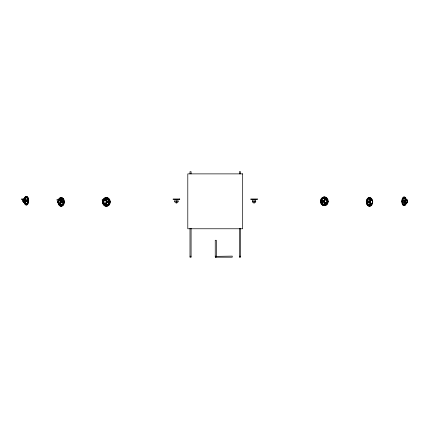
<?xml version="1.0" encoding="UTF-8"?>
<svg xmlns="http://www.w3.org/2000/svg" width="429" height="429" viewBox="0 0 429 429"><rect width="100%" height="100%" fill="white"/><g stroke="black" fill="none" stroke-linecap="round" stroke-linejoin="round"><path stroke-width="0.64" d="M369.455 197.839L369.519 197.801M366.559 201.893L366.618 201.898M26.619 196.654L26.539 196.391L26.48 196.691M24.373 199.287L25.209 197.345A3.834 1.914 -90 0 1 27.124 197.345L27.826 198.745A3.834 1.914 -90 0 1 27.826 202.579L27.124 203.984A3.834 1.914 -90 0 1 25.209 203.984L24.507 202.579M406.145 202.719L405.308 204.665A3.834 1.914 -90 0 1 403.394 204.665L402.692 203.26A3.834 1.914 -90 0 1 402.692 199.426L403.394 198.021A3.834 1.914 -90 0 1 405.308 198.021L406.059 199.619M106.596 206.086L106.317 205.947L106.612 205.952M25.209 197.345A1.973 0.456 -58 0 1 24.523 199.153A1.743 0.869 -90 0 1 25.391 199.153L25.713 199.791A1.743 0.869 -90 0 1 25.713 201.533L25.391 202.172A1.743 0.869 -90 0 1 24.732 202.349M407.293 200.558A1.566 0.783 -90 0 0 406.113 200.145A1.566 0.783 -90 0 0 406.113 202.542L405.995 202.853A1.743 0.869 -90 0 1 405.121 202.853L404.804 202.215A1.743 0.869 -90 0 1 404.804 200.472L405.121 199.834A1.743 0.869 -90 0 1 405.786 199.662M59.717 200.209A1.743 1.233 -90 0 1 60.65 200.381L61.1 201.019A1.743 1.233 -90 0 1 61.1 202.761L60.65 203.4A1.743 1.233 -90 0 1 59.717 203.577M59.1 199.179L59.663 198.573A3.834 2.713 -90 0 1 62.377 198.573L63.369 199.973A3.834 2.713 -90 0 1 63.369 203.807L62.377 205.212A3.834 2.713 -90 0 1 59.663 205.212L58.671 203.807A3.834 2.713 -90 0 1 58.403 202.885M372.265 202.885A3.834 2.713 -90 0 1 371.991 203.807L370.999 205.212A3.834 2.713 -90 0 1 368.291 205.212L367.299 203.807A3.834 2.713 -90 0 1 367.299 199.973L368.291 198.573A3.834 2.713 -90 0 1 370.999 198.573L371.991 199.973A3.834 2.713 -90 0 1 372.265 200.901M370.951 203.577A1.743 1.233 -90 0 1 370.018 203.4L369.562 202.761A1.743 1.233 -90 0 1 369.562 201.019L370.018 200.381A1.743 1.233 -90 0 1 371.246 200.381L371.503 200.659M403.909 197.126L403.909 197.372M324.093 197.142L324.372 197.179L324.12 197.351M103.373 199.973L104.59 198.573A3.834 3.319 -90 0 1 107.91 198.573L109.127 199.973A3.834 3.319 -90 0 1 109.127 203.807L107.91 205.212A3.834 3.319 -90 0 1 104.59 205.212L103.373 203.807A3.834 3.319 -90 0 1 103.373 199.973A1.973 0.912 -76.1 0 0 104.022 201.083M104.59 198.573A1.973 1.207 -49.3 0 1 104.799 200.381A1.743 1.507 -90 0 1 106.306 200.381L106.859 201.019A1.743 1.507 -90 0 1 106.859 202.761L106.306 203.4A1.743 1.507 -90 0 1 105.164 203.577M321.573 199.405L322.79 198A3.834 3.319 -90 0 1 326.11 198L327.322 199.405A3.834 3.319 -90 0 1 327.322 203.239L326.11 204.644A3.834 3.319 -90 0 1 322.79 204.644L321.573 203.239A3.834 3.319 -90 0 1 321.573 199.405A1.973 1.925 -8.4 0 0 323.836 200.45A1.743 1.507 -90 0 0 323.836 202.193L324.394 202.831A1.743 1.507 -90 0 0 325.901 202.831A1.973 1.207 -49.3 0 0 326.11 204.644M323.836 200.45L324.394 199.812A1.743 1.507 -90 0 1 325.536 199.641M326.212 202.552L326.453 202.193M28.529 200.541L28.529 200.788M110.087 202.048L110.055 201.727M324.152 205.271L324.222 205.598L324.303 205.276M403.952 205.276L403.973 205.62L403.995 205.282M58.113 201.721L58.119 202.07M372.57 202.064L372.576 201.727M320.672 201.153L320.678 201.501M25.402 198.986L21.45 198.986L21.45 199.533L24.083 199.533M62.865 199.592L56.934 199.592L56.934 200.145L61.545 200.145M105.48 200.284L102.188 200.284L102.188 199.737L108.773 199.737L108.773 200.284M174.71 201.255L178.148 201.255A1.716 1.716 0 0 1 175.568 202.74A1.716 1.716 0 0 1 175.568 199.764A1.716 1.716 0 0 1 178.148 201.255M252.338 201.255L255.775 201.255A1.716 1.716 0 0 1 253.196 202.74A1.716 1.716 0 0 1 253.196 199.764A1.716 1.716 0 0 1 255.775 201.255M189.993 256.22L191.087 256.22M239.393 256.22L240.492 256.22M215.519 256.74L215.24 256.74L215.24 240.272L216.339 240.272L216.339 256.081M104.483 203.126L104.799 203.4A1.973 1.207 49.3 0 1 104.59 205.212M254.054 199.533L254.054 202.971M240.492 173.879L240.492 171.686L239.393 171.686L239.393 173.879M240.492 228.26L240.492 257.314L239.393 257.314L239.393 228.26M215.782 256.37L232.25 256.097L232.25 257.196L215.782 257.196L215.782 256.789M191.087 173.879L191.087 171.686L189.993 171.686L189.993 173.879M191.087 228.26L191.087 257.314L189.993 257.314L189.993 228.26M176.426 199.533L176.426 202.971M25.601 202.74A1.716 1.716 0 0 1 23.531 200.037M60.671 203.523A1.716 1.716 0 0 1 60.226 203.582M59.014 200.643A1.716 1.716 0 0 1 61.09 200.375M105.925 203.662A1.716 1.716 0 0 1 104.268 203.217M103.995 202.863A1.716 1.716 0 0 1 103.823 202.45M103.823 201.56A1.716 1.716 0 0 1 103.995 201.142M104.622 200.515A1.716 1.716 0 0 1 105.925 200.343M24.812 199.099A3.132 1.566 -90 0 1 26.764 197.769A3.132 1.566 -90 0 1 27.676 201.474M27.52 202.231A3.132 1.566 -90 0 1 25.381 203.373M25.134 199.319A1.41 0.708 -90 0 1 25.45 199.683M25.563 199.973A1.41 0.708 -90 0 1 25.654 200.681M25.633 201.045A1.41 0.708 -90 0 1 25.563 201.389M25.3 201.903A1.41 0.708 -90 0 1 25.134 202.043M24.271 198.488A4.365 2.183 -90 0 1 27.563 197.329A4.365 2.183 -90 0 1 27.563 204.016A4.365 2.183 -90 0 1 24.271 202.853M24.85 202.751A1.973 0.456 58 0 1 25.209 203.984M27.124 203.984A1.973 1.185 49.9 0 1 25.391 202.172M25.713 201.533A1.973 1.7 65.1 0 1 27.826 202.579M27.826 198.745A1.973 1.7 -65.1 0 1 25.713 199.791M25.391 199.153A1.973 1.185 -49.9 0 1 27.124 197.345M25.445 196.89A4.365 2.183 -90 0 1 28.722 200.67A4.365 2.183 -90 0 1 25.445 204.451M27.504 197.345A3.834 1.914 -90 0 1 28.201 198.745M27.504 203.984A3.834 1.914 -90 0 1 27.038 204.365M26.046 204.365A3.834 1.914 -90 0 1 25.188 203.373M25.188 197.951A3.834 1.914 -90 0 1 25.584 197.345M61.594 198.868A3.132 2.215 -90 0 1 63.16 201.083M63.219 201.893A0.778 0.761 -69.6 0 0 61.781 201.893A0.778 0.761 69.6 0 0 63.219 201.893A3.132 2.215 -90 0 1 63.16 202.703M62.94 203.459A3.132 2.215 -90 0 1 61.594 204.917M61.02 205.024A3.132 2.215 -90 0 1 59.1 203.459M59.454 199.678A3.132 2.215 -90 0 1 61.02 198.761M60.725 200.911A1.41 0.997 -90 0 1 60.988 201.544M60.988 202.273A1.41 0.997 -90 0 1 60.725 202.906M60.521 203.132A1.41 0.997 -90 0 1 60.28 203.271M60.022 200.499A1.41 0.997 -90 0 1 60.28 200.547M58.339 199.716A4.365 3.089 -90 0 1 63.54 199.399A4.365 3.089 -90 0 1 61.551 206.199A4.365 3.089 -90 0 1 58.033 200.772M59.663 198.573A1.973 0.858 -55.1 0 1 59.765 199.614M58.671 203.807A1.973 0.44 77.3 0 1 58.655 203.121M59.524 203.598A1.973 0.858 55.1 0 1 59.663 205.212M62.377 205.212A1.973 1.453 40.2 0 1 60.65 203.4M61.1 202.761A1.973 1.877 46.1 0 1 63.369 203.807M63.369 199.973A1.973 1.877 -46.1 0 1 61.1 201.019M60.65 200.381A1.973 1.453 -40.2 0 1 62.377 198.573M62.682 198.573A3.834 2.713 -90 0 1 63.245 199.179M63.245 204.606A3.834 2.713 -90 0 1 62.682 205.212M59.974 205.212A3.834 2.713 -90 0 1 58.982 203.807M59.411 199.179A3.834 2.713 -90 0 1 59.974 198.573M60.521 197.683A4.365 3.089 -90 0 1 64.302 203.03A4.365 3.089 -90 0 1 59.138 204.987M59.138 198.815A4.365 3.089 -90 0 1 59.781 198.123M106.95 198.868A3.132 2.713 -90 0 1 108.596 200.327M108.961 201.893A3.132 2.713 -90 0 1 108.869 202.703M108.596 203.459A3.132 2.713 -90 0 1 106.95 204.917M106.247 205.024A3.132 2.713 -90 0 1 103.63 202.703M103.63 201.083A3.132 2.713 -90 0 1 106.247 198.761M105.223 200.547A1.41 1.223 -90 0 1 105.856 200.547M106.151 200.686A1.41 1.223 -90 0 1 106.403 200.911M106.596 201.206A1.41 1.223 -90 0 1 106.596 202.617M106.151 203.132A1.41 1.223 -90 0 1 105.856 203.271M103.373 203.807A1.973 0.912 76.1 0 1 104.022 202.703M107.91 205.212A1.973 1.63 24 0 1 106.306 203.4M106.859 202.761A1.973 1.925 -8.4 0 1 109.127 203.807M109.127 199.973A1.973 1.925 8.4 0 1 106.859 201.019M106.306 200.381A1.973 1.63 -24 0 1 107.91 198.573M108.129 198.573A3.834 3.319 -90 0 1 108.816 199.179M109.341 203.807A3.834 3.319 -90 0 1 108.129 205.212M104.805 205.212A3.834 3.319 -90 0 1 103.26 202.885M103.26 200.901A3.834 3.319 -90 0 1 104.805 198.573M103.786 198.815A4.365 3.781 -90 0 1 109.132 198.815A4.365 3.781 -90 0 1 109.132 204.987A4.365 3.781 -90 0 1 103.786 204.987M103.185 204.086A4.365 3.781 -90 0 1 102.81 203.03M103.652 201.437A0.778 0.343 -85.3 0 0 103.158 201.893A0.778 0.343 85.3 0 0 103.711 202.268M407.293 202.129A1.566 0.783 -90 0 1 406.113 202.542M407.373 200.938A1.566 0.783 -90 0 1 407.373 201.748M404.354 198.214A3.132 1.566 -90 0 1 405.459 199.131M405.705 202.912A3.132 1.566 -90 0 1 404.354 204.472M403.946 204.37A3.132 1.566 -90 0 1 402.997 202.912M402.997 199.78A3.132 1.566 -90 0 1 403.946 198.321M405.732 202.724A1.41 0.708 -90 0 1 405.367 202.724M405.196 202.585A1.41 0.708 -90 0 1 404.869 201.727M404.869 200.997A1.41 0.708 -90 0 1 405.196 200.139M404.804 200.472A1.973 1.7 65.1 0 1 402.692 199.426M402.692 203.26A1.973 1.7 -65.1 0 1 404.804 202.215M405.121 202.853A1.973 1.185 -49.9 0 1 403.394 204.665M406.456 202.483A4.365 2.183 -90 0 1 403.255 205.132A4.365 2.183 -90 0 1 402.804 198.268A4.365 2.183 -90 0 1 406.236 199.169M403.394 198.021A1.973 1.185 49.9 0 1 405.121 199.834M405.308 204.665A1.973 0.456 -58 0 1 405.995 202.853M405.877 199.641A1.973 0.456 58 0 1 405.308 198.021M405.33 198.632A3.834 1.914 -90 0 1 405.636 199.426M405.636 203.26A3.834 1.914 -90 0 1 405.33 204.054M403.48 205.046A3.834 1.914 -90 0 1 402.616 204.054M402.123 202.338A3.834 1.914 -90 0 1 402.123 200.354M402.316 199.426A3.834 1.914 -90 0 1 402.616 198.632M404.536 205.566A4.365 2.183 -90 0 1 401.785 201.351A4.365 2.183 -90 0 1 404.536 197.136M369.648 198.761A3.132 2.215 -90 0 1 371.562 200.327M371.562 203.459A3.132 2.215 -90 0 1 369.648 205.024M369.074 204.917A3.132 2.215 -90 0 1 367.433 201.893M367.508 201.083A3.132 2.215 -90 0 1 369.074 198.868M369.562 201.019A1.973 1.877 46.1 0 1 367.299 199.973M370.361 203.271A1.41 0.997 -90 0 1 370.12 203.132M369.916 202.906A1.41 0.997 -90 0 1 369.755 202.617M370.361 200.547A1.41 0.997 -90 0 1 370.876 200.547M367.299 203.807A1.973 1.877 -46.1 0 1 369.562 202.761M370.018 203.4A1.973 1.453 -40.2 0 1 368.291 205.212M368.291 198.573A1.973 1.453 40.2 0 1 370.018 200.381M370.999 205.212A1.973 0.858 -55.1 0 1 371.139 203.598M372.013 203.121A1.973 0.44 -77.3 0 1 371.991 203.807M371.991 199.973A1.973 0.44 77.3 0 1 372.018 200.515M371.246 200.381A1.973 0.858 55.1 0 1 370.999 198.573M370.694 198.573A3.834 2.713 -90 0 1 371.686 199.973M371.686 203.807A3.834 2.713 -90 0 1 370.694 205.212M367.422 204.606A3.834 2.713 -90 0 1 366.988 203.807M367.422 199.179A3.834 2.713 -90 0 1 367.98 198.573M370.876 198.123A4.365 3.089 -90 0 1 371.514 198.815M371.514 204.987A4.365 3.089 -90 0 1 366.35 203.03A4.365 3.089 -90 0 1 370.13 197.683M324.447 198.193A3.132 2.713 -90 0 1 327.07 200.509M327.07 202.134A3.132 2.713 -90 0 1 324.447 204.451A3.132 2.713 -90 0 1 321.83 202.134M321.739 201.324A3.132 2.713 -90 0 1 321.83 200.509M322.099 199.758A3.132 2.713 -90 0 1 323.745 198.3M325.445 202.703A1.41 1.223 -90 0 1 324.812 202.703M324.517 202.563A1.41 1.223 -90 0 1 324.265 202.338M324.072 202.043A1.41 1.223 -90 0 1 323.906 201.34M323.949 200.976A1.41 1.223 -90 0 1 324.072 200.633M324.517 200.118A1.41 1.223 -90 0 1 324.812 199.973M321.573 203.239A1.973 1.925 8.4 0 1 323.836 202.193M324.394 202.831A1.973 1.63 -24 0 1 322.79 204.644M322.79 198A1.973 1.63 24 0 1 324.394 199.812M326.678 202.134A1.973 0.912 -76.1 0 1 327.322 203.239M327.322 199.405A1.973 0.912 76.1 0 1 326.678 200.509M325.809 199.619A1.973 1.207 49.3 0 1 326.11 198M326.898 204.418A4.365 3.781 -90 0 1 321.552 204.418A4.365 3.781 -90 0 1 321.552 198.241A4.365 3.781 -90 0 1 326.898 198.241M327.499 199.147A4.365 3.781 -90 0 1 327.874 200.198M327.874 202.461A4.365 3.781 -90 0 1 327.499 203.512M325.89 198A3.834 3.319 -90 0 1 327.44 200.327M327.44 202.316A3.834 3.319 -90 0 1 325.89 204.644M322.57 204.644A3.834 3.319 -90 0 1 321.884 204.032M321.884 198.611A3.834 3.319 -90 0 1 322.57 198M324.233 197.49A3.834 3.319 -90 0 1 325.091 197.619M326.989 200.944A0.778 0.343 85.3 0 1 327.536 201.324A0.778 0.343 -85.3 0 1 327.107 201.828M26.078 196.525L26.078 196.525M401.839 201.303L401.844 201.265M402.214 201.303L402.214 201.303M404.263 197.206L404.263 197.206M26.078 204.719L26.078 204.719M28.132 200.622L28.132 200.622M404.268 205.4L404.274 205.357M60.897 197.753L61.449 197.796L60.897 197.753M106.097 197.753L106.376 197.882L106.113 197.71M106.317 197.753L106.596 197.882L106.333 197.71M324.297 197.184L324.576 197.313L324.297 197.184M102.547 201.855L102.826 201.984L102.563 201.812M102.767 201.855L103.046 201.984L102.783 201.812M320.747 201.281L321.026 201.41L320.747 201.281M60.897 205.947L60.913 205.909M63.798 201.85L63.808 201.807M64.103 201.85L64.103 201.85M369.213 205.947L369.76 206.043L369.23 205.909M106.102 205.947L106.376 206.086L106.119 205.909M109.652 201.85L109.926 201.984L109.668 201.807M324.297 205.378L324.576 205.518L324.297 205.378M327.633 201.276L328.142 201.373L327.633 201.276M242.685 173.879L187.795 173.879L187.795 228.77L242.685 228.77L242.685 173.879M179.724 198.986L173.134 198.986L173.134 199.533L179.724 199.533L179.724 198.986M257.352 198.986L250.761 198.986L250.761 199.533L257.352 199.533L257.352 198.986M215.519 257.121A0.547 0.547 0 0 0 216.339 256.644A0.547 0.547 0 0 0 215.519 256.172A0.547 0.547 0 0 0 215.519 257.121M23.075 199.882A1.566 0.783 90 0 0 23.751 202.231A1.566 0.783 90 0 0 24.432 199.882A1.566 0.783 90 0 0 23.075 199.882M24.458 201.769A1.566 0.783 -90 0 0 24.104 199.147A1.566 0.783 -90 0 0 23.145 201.067A1.566 0.783 -90 0 0 24.458 201.769M24.517 201.898A1.743 0.869 -90 0 0 24.126 198.981A1.743 0.869 -90 0 0 23.059 201.115A1.743 0.869 -90 0 0 24.517 201.898M25.853 203.432A0.778 0.37 51 0 0 25.209 202.842A0.778 0.273 53.8 0 0 25.327 203.432A0.778 0.273 53.8 0 0 25.917 204.065A0.778 0.37 51 0 0 25.853 203.432M25.327 197.898A0.778 0.273 -53.8 0 0 25.209 198.488A0.778 0.37 -51 0 0 25.853 197.898A0.778 0.37 -51 0 0 25.917 197.265A0.778 0.273 -53.8 0 0 25.327 197.898M27.612 200.665A0.778 0.692 -80.6 0 0 26.298 200.665A0.778 0.692 80.6 0 0 27.612 200.665M60.006 202.676A1.566 1.11 -90 0 0 59.046 200.327A1.566 1.11 -90 0 0 58.087 202.676A1.566 1.11 -90 0 0 60.006 202.676M60.13 202.676A1.566 1.11 -90 0 0 59.17 200.327A1.566 1.11 -90 0 0 58.21 202.676A1.566 1.11 -90 0 0 60.13 202.676M60.237 202.761A1.743 1.233 -90 0 0 59.17 200.15A1.743 1.233 -90 0 0 58.103 202.761A1.743 1.233 -90 0 0 60.237 202.761M60.918 204.66A0.778 0.493 44.1 0 0 60.237 204.07A0.778 0.418 49.1 0 0 60.178 204.66A0.778 0.418 49.1 0 0 60.816 205.293A0.778 0.493 44.1 0 0 60.918 204.66M60.178 199.126A0.778 0.418 -49.1 0 0 60.237 199.716A0.778 0.493 -44.1 0 0 60.918 199.126A0.778 0.493 -44.1 0 0 60.816 198.493A0.778 0.418 -49.1 0 0 60.178 199.126M106.033 202.676A1.566 1.357 -90 0 0 104.853 200.327A1.566 1.357 -90 0 0 103.679 202.676A1.566 1.357 -90 0 0 106.033 202.676M106.011 203.126A1.743 1.507 -90 0 0 105.336 200.209A1.743 1.507 -90 0 0 103.486 202.343A1.743 1.507 -90 0 0 106.011 203.126M106.102 205.293A0.778 0.585 32.5 0 0 105.7 204.07A0.778 0.531 40.8 0 0 106.102 205.293M108.918 204.987A4.365 3.781 -90 0 0 107.223 197.683A4.365 3.781 -90 0 0 102.59 203.03A4.365 3.781 -90 0 0 108.918 204.987M106.102 198.493A0.778 0.531 -40.8 0 0 105.7 199.716A0.778 0.585 -32.5 0 0 106.102 198.493M109.046 201.893A0.778 0.772 41.4 0 0 107.582 201.893A0.778 0.772 -41.4 0 0 109.046 201.893M407.443 202.129A1.566 0.783 -90 0 0 406.767 199.775A1.566 0.783 -90 0 0 406.086 202.129A1.566 0.783 -90 0 0 407.443 202.129M407.234 202.574A1.743 0.869 -90 0 0 406.842 199.662A1.743 0.869 -90 0 0 405.775 201.796A1.743 0.869 -90 0 0 407.234 202.574M405.191 204.113A0.778 0.273 -53.8 0 0 405.308 203.523A0.778 0.37 -51 0 0 404.665 204.113A0.778 0.37 -51 0 0 404.601 204.74A0.778 0.273 -53.8 0 0 405.191 204.113M404.22 201.346A0.778 0.692 80.6 0 0 402.901 201.346A0.778 0.692 -80.6 0 0 404.22 201.346M404.665 198.579A0.778 0.37 51 0 0 405.308 199.163A0.778 0.273 53.8 0 0 405.191 198.579A0.778 0.273 53.8 0 0 404.601 197.946A0.778 0.37 51 0 0 404.665 198.579M372.576 202.676A1.566 1.11 -90 0 0 371.616 200.327A1.566 1.11 -90 0 0 370.656 202.676A1.566 1.11 -90 0 0 372.576 202.676M372.275 203.003A1.566 1.11 -90 0 0 371.782 200.381A1.566 1.11 -90 0 0 370.425 202.3A1.566 1.11 -90 0 0 372.275 203.003M372.367 203.126A1.743 1.233 -90 0 0 371.814 200.209A1.743 1.233 -90 0 0 370.302 202.343A1.743 1.233 -90 0 0 372.367 203.126M370.484 204.66A0.778 0.418 -49.1 0 0 370.425 204.07A0.778 0.493 -44.1 0 0 369.75 204.66A0.778 0.493 -44.1 0 0 369.852 205.293A0.778 0.418 -49.1 0 0 370.484 204.66M371.825 204.987A4.365 3.089 -90 0 0 370.436 197.683A4.365 3.089 -90 0 0 366.656 203.03A4.365 3.089 -90 0 0 371.825 204.987M368.886 201.893A0.778 0.761 69.6 0 0 367.449 201.893A0.778 0.761 -69.6 0 0 368.886 201.893M369.75 199.126A0.778 0.493 44.1 0 0 370.425 199.716A0.778 0.418 49.1 0 0 370.484 199.126A0.778 0.418 49.1 0 0 369.852 198.493A0.778 0.493 44.1 0 0 369.75 199.126M326.801 202.429A1.566 1.357 -90 0 0 326.196 199.807A1.566 1.357 -90 0 0 324.533 201.727A1.566 1.357 -90 0 0 326.801 202.429M326.716 202.429A1.566 1.357 -90 0 0 326.104 199.807A1.566 1.357 -90 0 0 324.447 201.727A1.566 1.357 -90 0 0 326.716 202.429M326.823 202.552A1.743 1.507 -90 0 0 326.147 199.641A1.743 1.507 -90 0 0 324.297 201.775A1.743 1.507 -90 0 0 326.823 202.552M324.592 204.719A0.778 0.531 -40.8 0 0 325 203.502A0.778 0.585 -32.5 0 0 324.592 204.719M327.113 204.418A4.365 3.781 -90 0 0 325.418 197.115A4.365 3.781 -90 0 0 320.79 202.461A4.365 3.781 -90 0 0 327.113 204.418M323.112 201.324A0.778 0.772 -41.4 0 0 321.648 201.324A0.778 0.772 41.4 0 0 323.112 201.324M324.592 197.925A0.778 0.585 32.5 0 0 325 199.142A0.778 0.531 40.8 0 0 324.592 197.925"/></g></svg>
